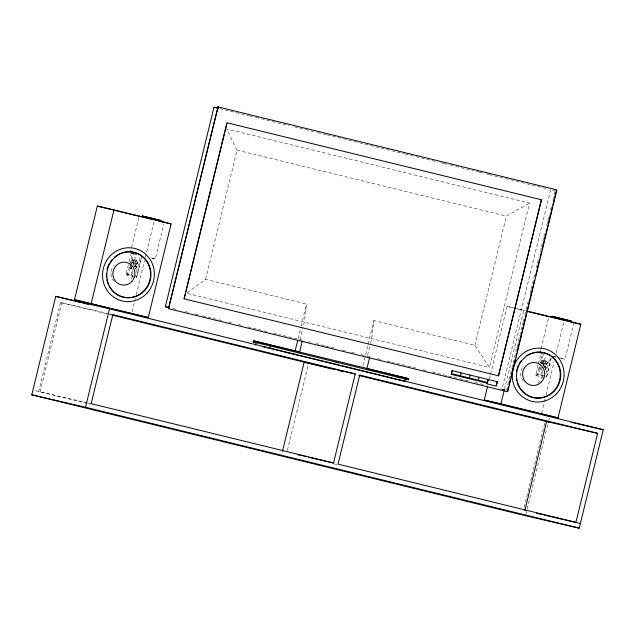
<?xml version="1.0" encoding="UTF-8"?>
<svg xmlns="http://www.w3.org/2000/svg" width="635" height="635" viewBox="0 0 635 635"><rect width="100%" height="100%" fill="white"/><g stroke="black" fill="none" stroke-linecap="round" stroke-linejoin="round"><path stroke-width="0.48" stroke-dasharray="3.17 2.38" d="M187.277 292.679L205.573 279.337L306.562 304.062L304.3 322.112L303.173 326.739M205.573 279.337L237.061 150.162L226.536 128.929L529.519 203.121L489.458 367.451L474.885 345.281L373.888 320.556L371.634 338.598L370.507 343.225M109.006 313.722L60.444 302.482L38.735 391.541L87.289 402.78M40.084 391.851L61.793 302.792M130.246 252.817L138.954 217.122M134.818 277.265L125.897 275.082L128.976 262.445M129.207 261.509L131.255 253.071M126.238 273.685L133.001 275.328L127.571 274.01L129.627 265.581M129.857 264.644L132.596 253.405L133.755 253.667L128.73 274.28L125.897 275.082M131.12 274.868L132.493 269.248M133.406 265.501L135.922 255.191M136.517 272.232L140.168 257.246M141.78 255.635L136.596 277.701L141.851 256.175M132.072 311.777L134.406 302.22M134.636 301.268L135.334 298.402M136.263 294.577L144.415 261.144M145.351 257.326L154.202 221.02M151.352 258L155.289 258.929L163.766 224.163M298.164 338.503L300.966 327.025M301.196 326.065L306.562 304.062M300.022 339.685L302.951 327.66M287.417 450.39L308.666 363.244M362.926 365.514L367.824 345.424M368.062 344.464L373.888 320.556M367.57 355.251L370.276 344.146M474.885 345.281L506.373 216.106L529.519 203.121M489.371 379.031L490.299 375.214M490.537 374.261L507.071 306.427L513.54 307.927M550.632 189.667L501.999 389.152L504.722 389.779M504.388 389.572L523.716 310.285L524.74 310.531M506.532 390.2L510.294 374.785M510.532 373.817L516.636 348.758M516.874 347.797L518.279 342.019M518.517 341.051L522.978 322.739M523.216 321.778L524.621 316M524.859 315.031L528.622 299.617M530.027 293.83L530.963 289.973M531.201 289.012L534.964 273.59M536.369 267.811L537.313 263.954M537.543 262.993L538.956 257.207M540.361 251.428L541.306 247.571M541.536 246.61L543.655 237.934M543.885 236.974L545.298 231.188M546.703 225.409L547.648 221.552M547.878 220.591L549.291 214.805M550.466 209.987L551.64 205.168M552.815 200.35L553.99 195.532M554.228 194.572L554.926 191.675M540.901 349.409L539.98 353.171L540.512 353.282M541.131 348.472L548.457 318.405M544.552 377.619L535.63 375.428L538.25 364.665M538.48 363.728L540.996 353.425L544.116 354.187M544.441 376.103L537.305 374.356L539.361 365.927M539.591 364.99L542.33 353.751M535.63 375.428L538.464 374.626L540.29 367.133M541.203 363.387L543.489 354.02M540.853 375.214L542.226 369.594M543.139 365.847L545.878 354.6M546.021 373.515L549.902 357.592M551.061 357.854L546.33 378.055L551.124 358.394M541.576 413.075L544.139 402.566M544.37 401.614L545.068 398.748M546.005 394.93L554.149 361.49M556.244 352.893L563.936 321.366M524.192 507.381L544.973 422.148M525.955 513.81L526.883 509.992M527.121 509.032L548.553 421.108M548.783 420.156L549.251 418.243M561.086 358.346L565.023 359.275L573.722 323.572M545.759 368.617L545.513 369.229M135.628 268.843L136.025 268.272A1.445 0.913 -76.5 0 0 135.803 266.39M134.652 266.803A1.445 0.913 -76.5 0 1 135.35 266.279L135.961 266.43A1.445 0.913 -76.5 0 1 135.779 268.883M135.739 266.327L135.501 266.311A1.445 0.913 -76.5 0 0 134.803 266.835M545.743 368.617A1.445 0.913 -76.5 0 0 545.544 366.736L545.235 366.665A1.445 0.913 -76.5 0 0 544.362 367.498L544.227 367.467A1.445 0.913 -76.5 0 1 545.084 366.625L545.695 366.776A1.445 0.913 -76.5 0 1 546.052 368.109A1.445 0.913 -76.5 0 1 545.274 369.403M552.442 190.087L555.165 190.714M514.469 308.142L523.716 310.285M127.571 274.01L128.73 274.28M135.604 275.979L136.755 276.249L133.937 275.558M537.305 374.356L538.464 374.626M109.966 313.944L112.855 314.611M88.257 403.003L91.146 403.669M132.12 253.254L133.501 253.587M136.843 254.389L132.596 253.405L136.168 254.278M132.818 259.612A1.992 1.254 -76.5 0 1 133.159 262.771A1.992 1.254 -76.5 0 1 131.056 262.247A1.992 1.254 -76.5 0 1 132.818 259.612L136.969 260.612A1.992 1.254 -76.5 0 1 137.319 263.771A1.992 1.254 -76.5 0 1 135.215 263.247A1.992 1.254 -76.5 0 1 136.969 260.612M132.596 260.493A1.072 0.675 -76.5 0 1 132.786 262.207A1.072 0.675 -76.5 0 1 131.651 261.922A1.072 0.675 -76.5 0 1 132.596 260.493L136.755 261.501A1.072 0.675 -76.5 0 1 136.946 263.207A1.072 0.675 -76.5 0 1 135.803 262.922A1.072 0.675 -76.5 0 1 136.755 261.501M542.552 359.958L546.703 360.958A1.992 1.254 -76.5 0 1 547.053 364.117A1.992 1.254 -76.5 0 1 544.949 363.593A1.992 1.254 -76.5 0 1 546.703 360.958M542.33 360.847A1.072 0.675 -76.5 0 1 542.52 362.553A1.072 0.675 -76.5 0 1 541.385 362.267A1.072 0.675 -76.5 0 1 542.33 360.847L546.489 361.847A1.072 0.675 -76.5 0 1 546.679 363.553A1.072 0.675 -76.5 0 1 545.536 363.268A1.072 0.675 -76.5 0 1 546.489 361.847M132.088 262.588L136.247 263.588M132.707 263.676L136.033 264.477M541.822 362.934L545.981 363.934M134.048 265.359L135.715 265.763M541.607 363.823L545.767 364.823M135.358 266.279L135.961 266.43M133.834 266.279L135.501 266.676M542.957 365.506L545.449 366.109M545.092 366.625L545.695 366.776M543.568 366.625L545.235 367.03M130.612 268.621L132.278 269.026M540.345 368.975L542.012 369.372M553.752 356.568L555.371 356.965M219.766 108.641L248.618 115.705M249.301 115.816L255.349 117.356M256.032 117.467L289.012 125.603M294.505 126.881L314.984 131.961M317.595 132.54L326.525 134.787M327.208 134.89L404.431 153.861M405.122 153.972L438.094 162.108M440.706 162.687L443.595 163.393M443.873 163.52L449.644 164.933M450.326 165.044L473.686 170.823M476.298 171.402L479.179 172.109M479.457 172.236L483.306 173.18M485.91 173.76L488.799 174.466M489.077 174.593L548.434 189.063M237.061 150.162L506.373 216.106M507.071 306.427L525.153 310.856M552.887 356.267L556.109 357.06M535.972 374.031L542.734 375.674M187.436 293.489L489.458 367.451M172.784 308.467L176.903 309.539M185.285 311.531L188.444 312.364M194.905 313.888L198.064 314.722M202.597 315.77L224.036 321.08M228.568 322.128L233.656 323.437M238.181 324.485L242.03 325.43M247.801 326.842L269.24 332.153M273.772 333.2L280.781 334.978M283.393 335.558L303.586 340.503M308.396 341.678L310.324 342.154M315.92 343.551L324.747 345.686M325.541 345.908L334.367 348.043M341.892 349.909L345.908 350.869M351.504 352.266L355.529 353.219M361.124 354.624L371.197 357.116M377.65 358.64L382.738 359.942M387.271 360.998L394.279 362.776M396.883 363.347L417.084 368.292M422.854 369.713L426.982 370.776M432.475 372.062L464.217 379.841M465.177 380.071L469.027 381.016M474.797 382.429L484.688 384.913M500.761 388.787L504.611 389.731M60.444 302.482L111.419 314.96M35.592 390.755L90.67 404.257M334.01 463.852L336.899 464.558M559.094 357.791L565.023 359.275M151.892 258.064L155.289 258.929M131.739 253.206L133.644 253.683M540.314 353.258L541.472 353.552M543.766 367.736A1.992 1.254 -76.5 0 1 545.997 366.522A1.992 1.254 -76.5 0 1 545.179 369.864M542.33 370.237A11.501 11.017 -77 0 1 538.139 382.738M523.335 381.206A11.501 11.017 -77 0 1 523.796 365.697M134.977 266.867A1.048 0.659 -76.5 0 1 135.684 268.343M541.369 367.459A1.048 0.659 -76.5 0 1 540.409 367.983A1.048 0.659 -76.5 0 1 540.266 366.625M544.56 367.395A1.048 0.659 -76.5 0 1 545.576 367.332A1.048 0.659 -76.5 0 1 545.267 368.872M134.191 266.906A1.992 1.254 -76.5 0 1 136.263 266.168A1.992 1.254 -76.5 0 1 135.771 269.272M131.762 266.581A1.048 0.659 -76.5 0 1 130.675 267.637A1.048 0.659 -76.5 0 1 130.802 265.859M541.06 363.41A1.992 1.254 -76.5 0 1 541.766 360.132A1.992 1.254 -76.5 0 1 543.354 361.847A1.992 1.254 -76.5 0 1 541.306 363.672M130.334 265.549A11.501 11.017 -77 0 1 129.865 281.059M114.252 281.567A11.501 11.017 -77 0 1 114.062 265.351M131.897 267.922A1.992 1.254 -76.5 0 1 130.183 268.359A1.992 1.254 -76.5 0 1 130.032 265.898M541.345 368.617A1.992 1.254 -76.5 0 1 539.798 368.562A1.992 1.254 -76.5 0 1 539.766 366.244M546.83 363.784A1.445 0.913 -76.5 0 0 546.576 361.482A1.445 0.913 -76.5 0 0 545.298 363.403A1.445 0.913 -76.5 0 0 546.83 363.784M137.096 263.438A1.445 0.913 -76.5 0 0 136.843 261.136A1.445 0.913 -76.5 0 0 135.565 263.057A1.445 0.913 -76.5 0 0 137.096 263.438"/><path stroke-width="0.95" d="M31.75 394.811L55.745 296.378L109.514 308.824L603.25 429.736L579.255 528.169L525.486 515.723L31.75 394.811L85.519 407.257L579.255 528.169M74.509 299.704L97.338 206.081L113.982 209.939L171.085 223.917L148.257 317.54L74.509 299.704L148.257 317.54M91.162 303.562L113.982 209.939M85.519 407.257L109.514 308.824M169.212 307.658L165.362 306.713L213.995 107.228L218.527 108.275M168.489 308.658L218.027 106.91L168.489 308.658L507.706 391.724L556.911 189.897L217.686 106.831M184.11 298.823L227.02 122.777L541.425 199.763L498.507 375.809L184.11 298.823L226.79 123.738M255.548 345.035L256.119 342.694L253.198 341.987L253.484 340.812L408.575 378.579L408.289 379.754L404.535 378.881M269.43 344.503L269.145 345.678L408.289 379.754M297.704 340.416L295.132 350.941L299.593 351.973L302.236 341.154M282.464 451.207L304.173 362.148L355.235 373.967L333.526 463.026L308.475 457.232M366.927 368.459L369.562 357.64M405.368 379.047L404.797 381.389L270.145 348.417L270.716 346.075L253.198 341.987M451.302 374.34L452.191 370.681L451.302 374.34L487.347 383.167L488.236 379.508M452.191 370.681L497.284 381.722L496.213 386.112L487.029 383.865L487.521 382.437L451.477 373.61M526.637 310.999L580.819 324.263L557.99 417.886L484.243 400.05L487.505 386.675M496.221 385.191L497.284 381.722M484.243 400.05L500.896 403.908L504.158 390.533M507.603 390.684L508.54 386.842M509.008 384.921L510.421 379.151M510.889 377.23L515.572 358.013M516.041 356.084L516.739 353.203M517.215 351.282L520.025 339.749M520.494 337.828L521.899 332.057M522.367 330.137L526.351 313.801M526.82 311.88L528.225 306.11M528.693 304.189L534.551 280.162M535.718 275.352L539.702 259.017M540.171 257.096L541.576 251.325M542.044 249.404L544.155 240.752M544.624 238.831L546.029 233.069M546.497 231.148L547.902 225.377M548.37 223.456L552.355 207.121M552.823 205.192L554.228 199.43M554.696 197.509L556.339 190.778M524.843 510.564L546.552 421.505M580.398 523.478L338.018 464.129L359.727 375.071L597.622 433.324L575.905 522.383L544.116 515.025M139.184 216.178L152.082 219.281M163.695 222.171L164.219 222.29L155.313 220.067M548.918 316.524L573.953 322.636L573.429 322.516M541.425 199.763L498.507 375.809M161.83 221.774L171.085 223.917M571.563 322.128L580.819 324.263M461.169 372.88L460.454 375.809M470.146 375.079L469.432 378.008M479.123 377.277L478.409 380.206M488.101 379.476L487.029 383.865M165.362 306.713L168.989 307.554M393.565 375.11L408.575 378.579M398.074 377.357L399.899 377.777M262.842 346.726L269.232 348.202M571.563 422.402L603.25 429.736M545.203 421.188L597.622 433.324M297.878 454.779L301.736 455.668M303.657 456.113L306.554 456.779M536.408 513.239L542.187 514.58M213.995 107.228L217.837 108.172M97.338 206.081L138.255 216.106M527.05 311.325L547.989 316.452M253.484 340.812L294.751 350.925M367.681 368.784L392.628 374.888M335.955 362.244L337.876 362.712M500.896 403.908L557.99 417.886M55.745 296.378L80.772 302.506M82.693 302.982L88.471 304.395M355.235 373.967L112.855 314.611L91.146 403.669L333.526 463.026M111.808 315.039L332.74 369.141M340.336 371.023L343.337 371.737M358.743 375.507L551.045 422.6M532.201 353.076A23.003 22.035 -77 0 1 558.84 366.53A23.003 22.035 -77 0 1 547.767 395.541A23.003 22.035 -77 0 1 519.2 387.152M518.724 386.294A23.003 22.035 -77 0 1 517.2 382.635M516.715 380.865A23.003 22.035 -77 0 1 516.39 379.19M516.438 371.491A23.003 22.035 -77 0 1 516.779 369.808M517.001 368.983A23.003 22.035 -77 0 1 518.168 365.744M518.922 364.204A23.003 22.035 -77 0 1 521.271 360.632M526.899 355.544A23.003 22.035 -77 0 1 531.281 353.385M122.468 252.73A23.003 22.035 -77 0 1 149.106 266.176A23.003 22.035 -77 0 1 138.033 295.196A23.003 22.035 -77 0 1 109.466 286.806M108.553 285.059A23.003 22.035 -77 0 1 107.466 282.289M107.188 281.345A23.003 22.035 -77 0 1 106.807 279.686M106.45 277.138A23.003 22.035 -77 0 1 106.41 273.717M107.045 269.462A23.003 22.035 -77 0 1 109.188 263.858M110.045 262.382A23.003 22.035 -77 0 1 112.077 259.628M114.784 256.945A23.003 22.035 -77 0 1 116.356 255.738M117.165 255.199A23.003 22.035 -77 0 1 121.547 253.04M142.637 216.051L142.232 215.963L161.615 220.686L142.637 216.051M552.371 316.397L551.966 316.309L571.349 321.032L552.371 316.397M554.442 390.874A23.003 22.035 -77 0 0 544.084 352.806A23.003 22.035 -77 0 0 517.374 381.794A23.003 22.035 -77 0 0 554.442 390.874M541.552 381.857A11.501 11.017 -77 0 0 536.369 362.831A11.501 11.017 -77 0 0 523.018 377.317A11.501 11.017 -77 0 0 541.552 381.857M147.002 293.148A27.003 25.86 -77 0 0 134.842 248.476A27.003 25.86 -77 0 0 103.497 282.496A27.003 25.86 -77 0 0 147.002 293.148M144.709 290.52A23.003 22.035 -77 0 0 134.35 252.46A23.003 22.035 -77 0 0 107.64 281.448A23.003 22.035 -77 0 0 144.709 290.52M556.744 393.494A27.003 25.86 -77 0 0 544.576 348.821A27.003 25.86 -77 0 0 513.231 382.841A27.003 25.86 -77 0 0 556.744 393.494M131.818 281.511A11.501 11.017 -77 0 0 126.635 262.477A11.501 11.017 -77 0 0 113.284 276.971A11.501 11.017 -77 0 0 131.818 281.511"/></g></svg>
